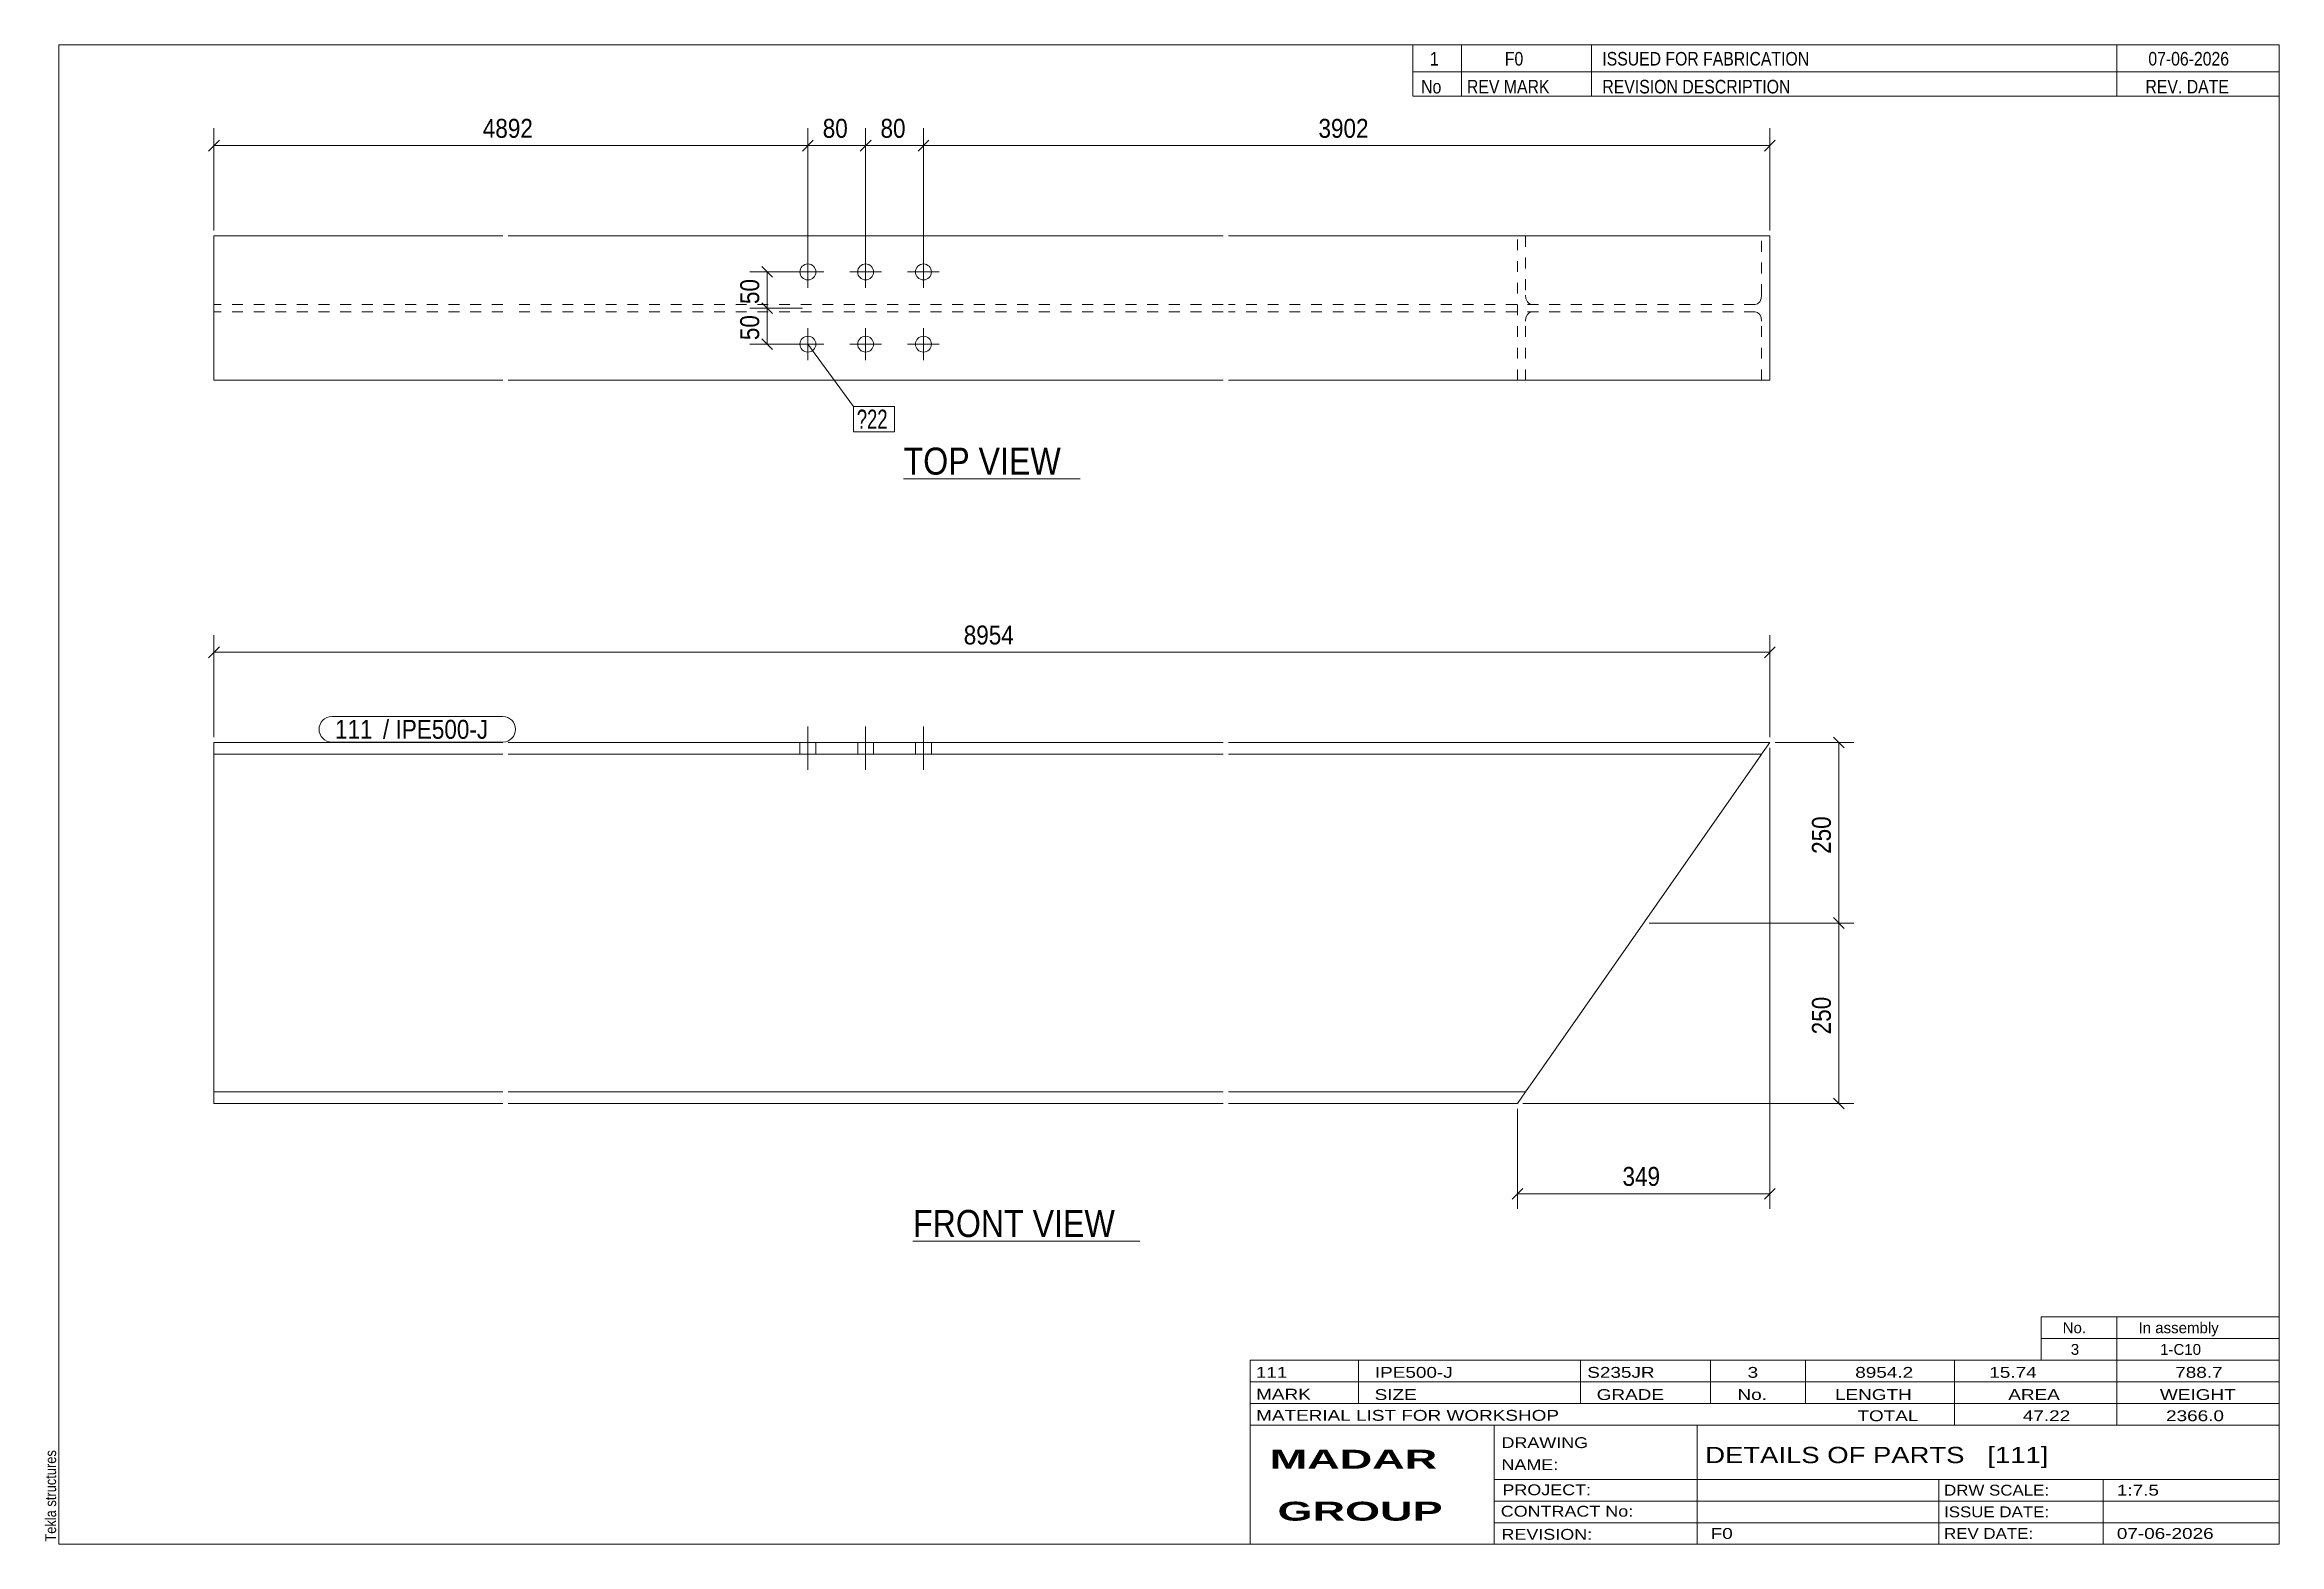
# Model space of a CAD drawing. Header units: millimetres. Extents: x 2 to 415, y 5 to 282.
import ezdxf

# ---------------------------------------------------------------- set-up
doc = ezdxf.new("R2010")
doc.units = ezdxf.units.MM
doc.linetypes.add('XKITLINE00', pattern=[0])
doc.linetypes.add('XKITLINE02', pattern=[4, 2, -2])
for name, color, linetype, lineweight in [('Bolt', 3, 'Continuous', 0), ('BoltMark', 7, 'Continuous', 0), ('Dimensions', 7, 'Continuous', 0), ('DrawingSheet', 5, 'Continuous', 0), ('OtherObjectType', 7, 'Continuous', 0), ('Part', 2, 'Continuous', 0), ('PartMark', 7, 'Continuous', 0)]:
    doc.layers.add(name, color=color, linetype=linetype, lineweight=lineweight)
doc.styles.add('ARIAL', font='ARIAL.TTF')
doc.styles.add('ARIAL_BOLD', font='ARIALBD.TTF')
doc.styles.add('ARIAL_NARROW', font='ARIALN.TTF')

# ---------------------------------------------------------------- blocks, each defined once
blk = doc.blocks.new('*A1')
at = {"layer": 'Bolt', "color": 3, "linetype": 'XKITLINE00', "lineweight": 0}
for p, q in [((141.85, 153.09), (141.85, 150.96)), ((141.85, 153.09), (141.85, 150.96)), ((143.32, 148.03), (143.32, 156.03)), ((143.32, 148.03), (143.32, 156.03)), ((144.78, 153.09), (144.78, 150.96)), ((144.78, 153.09), (144.78, 150.96)), ((152.52, 153.09), (152.52, 150.96)), ((152.52, 153.09), (152.52, 150.96)), ((153.98, 148.03), (153.98, 156.03)), ((153.98, 148.03), (153.98, 156.03)), ((155.45, 153.09), (155.45, 150.96)), ((155.45, 153.09), (155.45, 150.96)), ((163.18, 153.09), (163.18, 150.96)), ((163.18, 153.09), (163.18, 150.96)), ((164.65, 148.03), (164.65, 156.03)), ((164.65, 148.03), (164.65, 156.03)), ((166.12, 153.09), (166.12, 150.96)), ((166.12, 153.09), (166.12, 150.96))]:
    blk.add_line(p, q, dxfattribs=at)
blk = doc.blocks.new('*A2')
at = {"layer": 'Part', "color": 2, "linetype": 'XKITLINE00', "lineweight": 0}
for p, q in [((33.65, 86.43), (33.65, 153.09)), ((33.65, 153.09), (86.98, 153.09)), ((87.98, 153.09), (219.98, 153.09)), ((220.98, 153.09), (320.91, 153.09)), ((320.91, 153.09), (319.42, 150.96)), ((86.98, 150.96), (33.65, 150.96)), ((219.98, 150.96), (87.98, 150.96)), ((319.42, 150.96), (220.98, 150.96)), ((318.21, 149.23), (277.02, 90.29)), ((319.42, 150.96), (318.21, 149.23)), ((33.65, 88.56), (86.98, 88.56)), ((87.98, 88.56), (219.98, 88.56)), ((220.98, 88.56), (275.81, 88.56)), ((275.81, 88.56), (274.32, 86.43)), ((277.02, 90.29), (275.81, 88.56)), ((86.98, 86.43), (33.65, 86.43)), ((219.98, 86.43), (87.98, 86.43)), ((274.32, 86.43), (220.98, 86.43))]:
    blk.add_line(p, q, dxfattribs=at)
at = {"layer": 'Part', "color": 7, "linetype": 'XKITLINE02', "lineweight": 0}
for p, q in [((319.33, 150.83), (318.21, 149.23)), ((275.81, 88.56), (276.56, 89.63))]:
    blk.add_line(p, q, dxfattribs=at)
blk = doc.blocks.new('*A3')
at = {"layer": 'Bolt', "color": 3, "linetype": 'XKITLINE00', "lineweight": 0}
for p, q in [((140.38, 240.02), (146.25, 240.02)), ((143.32, 242.95), (143.32, 237.08)), ((151.05, 240.02), (156.92, 240.02)), ((153.98, 242.95), (153.98, 237.08)), ((161.72, 240.02), (167.58, 240.02)), ((164.65, 242.95), (164.65, 237.08)), ((143.32, 229.62), (143.32, 223.75)), ((153.98, 229.62), (153.98, 223.75)), ((164.65, 229.62), (164.65, 223.75)), ((140.38, 226.68), (146.25, 226.68)), ((151.05, 226.68), (156.92, 226.68)), ((161.72, 226.68), (167.58, 226.68))]:
    blk.add_line(p, q, dxfattribs=at)
for centre in [(143.32, 240.02), (153.98, 240.02), (164.65, 240.02), (143.32, 226.68), (153.98, 226.68), (164.65, 226.68)]:
    blk.add_circle(centre, 1.47, dxfattribs=at)
blk = doc.blocks.new('*A4')
at = {"layer": 'Part', "color": 2, "linetype": 'XKITLINE00', "lineweight": 0}
for p, q in [((86.98, 246.68), (33.65, 246.68)), ((33.65, 220.02), (33.65, 246.68)), ((219.98, 246.68), (87.98, 246.68)), ((320.91, 246.68), (220.98, 246.68)), ((320.91, 220.02), (320.91, 246.68)), ((33.65, 220.02), (86.98, 220.02)), ((87.98, 220.02), (219.98, 220.02)), ((220.98, 220.02), (320.91, 220.02))]:
    blk.add_line(p, q, dxfattribs=at)
at = {"layer": 'Part', "color": 7, "linetype": 'XKITLINE02', "lineweight": 0}
for p, q in [((274.32, 220.02), (274.32, 246.68)), ((275.81, 246.68), (275.81, 235.75)), ((319.42, 235.75), (319.42, 246.68)), ((275.81, 235.75), (275.9, 235.09)), ((319.33, 235.09), (319.42, 235.75)), ((86.98, 234.02), (33.65, 234.02)), ((86.98, 232.68), (33.65, 232.68)), ((219.98, 234.02), (87.98, 234.02)), ((219.98, 232.68), (87.98, 232.68)), ((318.21, 234.02), (220.98, 234.02)), ((318.21, 232.68), (220.98, 232.68)), ((275.9, 231.61), (275.81, 230.95)), ((275.9, 235.09), (276.16, 234.52)), ((276.16, 232.18), (275.9, 231.61)), ((276.16, 234.52), (276.56, 234.15)), ((276.56, 232.55), (276.16, 232.18)), ((276.56, 234.15), (277.02, 234.02)), ((277.02, 232.68), (276.56, 232.55)), ((318.21, 234.02), (318.68, 234.15)), ((318.68, 232.55), (318.21, 232.68)), ((318.68, 234.15), (319.07, 234.52)), ((319.07, 232.18), (318.68, 232.55)), ((319.07, 234.52), (319.33, 235.09)), ((319.33, 231.61), (319.07, 232.18)), ((319.42, 230.95), (319.33, 231.61)), ((275.81, 220.02), (275.81, 230.95)), ((319.42, 220.02), (319.42, 230.95))]:
    blk.add_line(p, q, dxfattribs=at)
blk = doc.blocks.new('*A5')
at = {"layer": 'DrawingSheet', "color": 5, "linetype": 'XKITLINE00', "lineweight": 0}
for p, q in [((415, 282), (5, 282)), ((5, 282), (5, 5)), ((415, 5), (415, 282)), ((5, 5), (415, 5))]:
    blk.add_line(p, q, dxfattribs=at)
at = {"layer": 'DrawingSheet', "color": 5, "style": 'ARIAL', "width": 0.85}
blk.add_text('Tekla structures', height=2, rotation=90, dxfattribs=at).set_placement((4.5, 5.5))
blk = doc.blocks.new('*A6')
at = {"layer": 'OtherObjectType', "color": 7, "linetype": 'XKITLINE00', "lineweight": 0}
for p, q in [((371, 47), (415, 47)), ((371, 43), (371, 47)), ((385, 43), (385, 47)), ((415, 43), (415, 47)), ((371, 43), (415, 43)), ((371, 39), (371, 43)), ((385, 39), (385, 43)), ((415, 39), (415, 43)), ((371, 39), (415, 39))]:
    blk.add_line(p, q, dxfattribs=at)
at = {"layer": 'OtherObjectType', "color": 7, "style": 'ARIAL_NARROW', "width": 1.211571}
for s, p in [('No.', (375, 44)), ('In assembly', (389, 44)), ('3', (376.5, 40)), ('1-C10', (392.99, 40))]:
    blk.add_text(s, height=2, dxfattribs=at).set_placement(p)
blk = doc.blocks.new('*A7')
at = {"layer": 'OtherObjectType', "color": 7, "linetype": 'XKITLINE00', "lineweight": 0}
for p, q in [((255, 282), (415, 282)), ((415, 282), (255, 282)), ((255, 282), (255, 277)), ((264, 282), (264, 277)), ((288, 282), (288, 277)), ((385, 282), (385, 277)), ((415, 282), (415, 277)), ((255, 277), (415, 277)), ((255, 277), (255, 272.5)), ((255, 277), (415, 277)), ((264, 277), (264, 272.5)), ((288, 277), (288, 272.5)), ((385, 277), (385, 272.5)), ((415, 277), (415, 272.5)), ((415, 272.5), (255, 272.5))]:
    blk.add_line(p, q, dxfattribs=at)
at = {"layer": 'OtherObjectType', "color": 7, "style": 'ARIAL_NARROW'}
for s, width, p in [('1', 1.017001, (258.16, 278.15)), ('F0', 1.017001, (272, 278.15)), ('ISSUED FOR FABRICATION', 1.017001, (290, 278.15)), ('07-06-2026', 1.017001, (390.82, 278.15)), ('No', 1.02, (256.54, 273)), ('REV MARK', 1.02, (265, 273)), ('REVISION DESCRIPTION', 1.02, (290, 273)), ('REV. DATE', 1.02, (390.28, 273))]:
    blk.add_text(s, height=2.5, dxfattribs=dict(at, width=width)).set_placement(p)
blk = doc.blocks.new('*A8')
at = {"layer": 'OtherObjectType', "color": 7, "linetype": 'XKITLINE00', "lineweight": 0}
for p, q in [((225, 39), (415, 39)), ((225, 39), (225, 35)), ((225, 39), (415, 39)), ((245, 35), (245, 39)), ((286, 35), (286, 39)), ((310, 35), (310, 39)), ((327.5, 35), (327.5, 39)), ((355, 35), (355, 39)), ((385, 35), (385, 39)), ((415, 35), (415, 39)), ((225, 35), (415, 35)), ((225, 35), (225, 5)), ((225, 35), (415, 35)), ((245, 31), (245, 35)), ((286, 31), (286, 35)), ((310, 31), (310, 35)), ((327.5, 31), (327.5, 35)), ((355, 31), (355, 35)), ((385, 31), (385, 35)), ((415, 31), (415, 35)), ((225, 31), (415, 31)), ((355, 27), (355, 31)), ((385, 27), (385, 31)), ((415, 27), (415, 31)), ((225, 27), (415, 27)), ((270, 21), (270, 27)), ((307.5, 17), (307.5, 27)), ((415, 21), (415, 27)), ((270, 21), (270, 5)), ((415, 17), (415, 21)), ((270, 17), (415, 17)), ((307.5, 5), (307.5, 17)), ((352.16, 13), (352.16, 17)), ((382.5, 5), (382.5, 17)), ((415, 13), (415, 17)), ((270, 13), (415, 13)), ((352.16, 5), (352.16, 13)), ((415, 9), (415, 13)), ((270, 9), (415, 9)), ((415, 5), (415, 9)), ((225, 5), (415, 5)), ((262.5, 5), (415, 5))]:
    blk.add_line(p, q, dxfattribs=at)
at = {"layer": 'OtherObjectType', "color": 7, "style": 'ARIAL_NARROW'}
for s, height, width, p in [('111', 2, 1.525501, (226.01, 35.76)), ('IPE500-J', 2, 1.525501, (248, 35.76)), ('S235JR', 2, 1.525501, (287.22, 35.76)), ('3', 2, 1.525501, (316.82, 35.76)), ('8954.2', 2, 1.525501, (336.7, 35.76)), ('15.74', 2, 1.525501, (361.45, 35.76)), ('788.7', 2, 1.525501, (395.78, 35.76)), ('MARK', 2, 1.525501, (226.08, 31.73)), ('SIZE', 2, 1.525501, (247.96, 31.66)), ('GRADE', 2, 1.525501, (288.96, 31.66)), ('No.', 2, 1.525501, (314.96, 31.66)), ('LENGTH', 2, 1.525501, (332.96, 31.66)), ('AREA', 2, 1.525501, (364.96, 31.66)), ('WEIGHT', 2, 1.525501, (392.96, 31.66)), ('MATERIAL LIST FOR WORKSHOP', 2, 1.525501, (226.08, 27.82)), ('TOTAL', 2, 1.525501, (337.1, 27.75)), ('47.22', 2, 1.525501, (367.64, 27.75)), ('2366.0', 2, 1.525501, (394.09, 27.75)), ('DRAWING', 2, 1.445, (271.38, 22.78)), ('NAME:', 2, 1.445, (271.38, 18.72)), ('DETAILS OF PARTS   [111]', 3, 1.474651, (309, 20)), ('PROJECT:', 2, 1.445, (271.55, 14.07)), ('DRW SCALE:', 2, 1.36, (353.1, 14)), ('1:7.5', 2, 1.525501, (385, 14)), ('CONTRACT No:', 2, 1.445, (271.25, 10.11)), ('ISSUE DATE:', 2, 1.36, (353.1, 10)), ('REVISION:', 2, 1.445, (271.38, 5.84)), ('F0', 2, 1.525501, (310, 6)), ('REV DATE:', 2, 1.36, (353.1, 6)), ('07-06-2026', 2, 1.525501, (385, 6))]:
    blk.add_text(s, height=height, dxfattribs=dict(at, width=width)).set_placement(p)
at = {"layer": 'OtherObjectType', "color": 1, "style": 'ARIAL_BOLD', "width": 1.7}
for s, p in [('MADAR ', (228.58, 18.97)), ('GROUP', (230.03, 9.37))]:
    blk.add_text(s, height=3.5, dxfattribs=at).set_placement(p)
blk = doc.blocks.new('*A9')
at = {"layer": 'Dimensions', "color": 7, "linetype": 'XKITLINE00', "lineweight": 0}
for p, q in [((298.62, 119.76), (336.45, 119.76)), ((332.66, 120.75), (334.64, 118.77)), ((333.65, 86.43), (333.65, 119.76)), ((332.66, 87.42), (334.64, 85.44)), ((275.32, 86.43), (336.45, 86.43))]:
    blk.add_line(p, q, dxfattribs=at)
at = {"layer": 'Dimensions', "color": 3}
for p in [(333.65, 119.76), (333.65, 86.43)]:
    blk.add_point(p, dxfattribs=at)
at = {"layer": 'Dimensions', "color": 3, "style": 'ARIAL', "width": 0.85}
blk.add_text('250', height=3.5, rotation=90.0002, dxfattribs=at).set_placement((332.2, 99.2))
blk = doc.blocks.new('*A10')
at = {"layer": 'Dimensions', "color": 7, "linetype": 'XKITLINE00', "lineweight": 0}
for p, q in [((321.91, 153.09), (336.45, 153.09)), ((332.66, 154.08), (334.64, 152.1)), ((333.65, 119.76), (333.65, 153.09)), ((298.62, 119.76), (336.45, 119.76)), ((332.66, 120.75), (334.64, 118.77))]:
    blk.add_line(p, q, dxfattribs=at)
at = {"layer": 'Dimensions', "color": 3}
for p in [(333.65, 153.09), (333.65, 119.76)]:
    blk.add_point(p, dxfattribs=at)
at = {"layer": 'Dimensions', "color": 3, "style": 'ARIAL', "width": 0.85}
blk.add_text('250', height=3.5, rotation=90.0002, dxfattribs=at).set_placement((332.2, 132.53))
blk = doc.blocks.new('*A11')
at = {"layer": 'Dimensions', "color": 7, "linetype": 'XKITLINE00', "lineweight": 0}
for p, q in [((34.64, 170.75), (32.66, 168.77)), ((33.65, 154.09), (33.65, 172.96)), ((33.65, 169.76), (320.91, 169.76)), ((321.9, 170.75), (319.92, 168.77)), ((320.91, 154.09), (320.91, 172.96))]:
    blk.add_line(p, q, dxfattribs=at)
at = {"layer": 'Dimensions', "color": 3}
for p in [(33.65, 169.76), (320.91, 169.76)]:
    blk.add_point(p, dxfattribs=at)
at = {"layer": 'Dimensions', "color": 3, "style": 'ARIAL', "width": 0.85}
blk.add_text('8954', height=3.5, dxfattribs=at).set_placement((172.09, 171.21))
blk = doc.blocks.new('*A12')
at = {"layer": 'Dimensions', "color": 7, "linetype": 'XKITLINE00', "lineweight": 0}
for p, q in [((320.91, 152.09), (320.91, 66.96)), ((274.32, 85.43), (274.32, 66.96)), ((275.31, 70.75), (273.33, 68.77)), ((321.9, 70.75), (319.92, 68.77)), ((274.32, 69.76), (320.91, 69.76))]:
    blk.add_line(p, q, dxfattribs=at)
at = {"layer": 'Dimensions', "color": 3}
for p in [(274.32, 69.76), (320.91, 69.76)]:
    blk.add_point(p, dxfattribs=at)
at = {"layer": 'Dimensions', "color": 3, "style": 'ARIAL', "width": 0.85}
blk.add_text('349', height=3.5, dxfattribs=at).set_placement((293.72, 71.21))
blk = doc.blocks.new('*A13')
at = {"layer": 'PartMark', "color": 7, "linetype": 'XKITLINE00', "lineweight": 0}
for p, q in [((55.4, 157.89), (86.99, 157.89)), ((55.4, 153.19), (86.99, 153.19))]:
    blk.add_line(p, q, dxfattribs=at)
for centre, start, end in [((55.4, 155.54), 90, 270), ((86.99, 155.54), 270, 90)]:
    blk.add_arc(centre, 2.35, start, end, dxfattribs=at)
at = {"layer": 'PartMark', "color": 1, "style": 'ARIAL', "width": 0.85}
blk.add_text('111', height=3.5, dxfattribs=at).set_placement((56, 153.79))
at = {"layer": 'PartMark', "color": 3, "style": 'ARIAL', "width": 0.85}
for s, p in [('/', (64.84, 153.79)), ('IPE500-J', (67.18, 153.79))]:
    blk.add_text(s, height=3.5, dxfattribs=at).set_placement(p)
blk = doc.blocks.new('*A14')
at = {"layer": 'OtherObjectType', "color": 7, "linetype": 'XKITLINE00', "lineweight": 0}
blk.add_line((162.72, 61.01), (204.58, 61.01), dxfattribs=at)
at = {"layer": 'OtherObjectType', "color": 3, "style": 'ARIAL', "width": 0.85}
blk.add_text('FRONT VIEW', height=5, dxfattribs=at).set_placement((162.72, 61.76))
blk = doc.blocks.new('*A15')
at = {"layer": 'Dimensions', "color": 7, "linetype": 'XKITLINE00', "lineweight": 0}
for p, q in [((142.32, 233.35), (132.57, 233.35)), ((134.78, 234.34), (136.76, 232.36)), ((135.77, 226.68), (135.77, 233.35)), ((134.78, 227.67), (136.76, 225.69)), ((142.32, 226.68), (132.57, 226.68))]:
    blk.add_line(p, q, dxfattribs=at)
at = {"layer": 'Dimensions', "color": 3}
for p in [(135.77, 233.35), (135.77, 226.68)]:
    blk.add_point(p, dxfattribs=at)
at = {"layer": 'Dimensions', "color": 3, "style": 'ARIAL', "width": 0.85}
blk.add_text('50', height=3.5, rotation=90.0002, dxfattribs=at).set_placement((134.32, 227.42))
blk = doc.blocks.new('*A16')
at = {"layer": 'Dimensions', "color": 7, "linetype": 'XKITLINE00', "lineweight": 0}
for p, q in [((142.32, 240.02), (132.57, 240.02)), ((134.78, 241.01), (136.76, 239.03)), ((135.77, 233.35), (135.77, 240.02)), ((142.32, 233.35), (132.57, 233.35)), ((134.78, 234.34), (136.76, 232.36))]:
    blk.add_line(p, q, dxfattribs=at)
at = {"layer": 'Dimensions', "color": 3}
for p in [(135.77, 240.02), (135.77, 233.35)]:
    blk.add_point(p, dxfattribs=at)
at = {"layer": 'Dimensions', "color": 3, "style": 'ARIAL', "width": 0.85}
blk.add_text('50', height=3.5, rotation=90.0002, dxfattribs=at).set_placement((134.32, 234.09))
blk = doc.blocks.new('*A17')
at = {"layer": 'Dimensions', "color": 7, "linetype": 'XKITLINE00', "lineweight": 0}
for p, q in [((34.64, 264.34), (32.66, 262.36)), ((33.65, 247.68), (33.65, 266.55)), ((144.31, 264.34), (142.33, 262.36)), ((143.32, 241.02), (143.32, 266.55)), ((33.65, 263.35), (143.32, 263.35))]:
    blk.add_line(p, q, dxfattribs=at)
at = {"layer": 'Dimensions', "color": 3}
for p in [(33.65, 263.35), (143.32, 263.35)]:
    blk.add_point(p, dxfattribs=at)
at = {"layer": 'Dimensions', "color": 3, "style": 'ARIAL', "width": 0.85}
blk.add_text('4892', height=3.5, dxfattribs=at).set_placement((83.29, 264.8))
blk = doc.blocks.new('*A18')
at = {"layer": 'Dimensions', "color": 7, "linetype": 'XKITLINE00', "lineweight": 0}
for p, q in [((144.31, 264.34), (142.33, 262.36)), ((143.32, 241.02), (143.32, 266.55)), ((154.97, 264.34), (152.99, 262.36)), ((153.98, 241.02), (153.98, 266.55)), ((143.32, 263.35), (153.98, 263.35))]:
    blk.add_line(p, q, dxfattribs=at)
at = {"layer": 'Dimensions', "color": 3}
for p in [(143.32, 263.35), (153.98, 263.35)]:
    blk.add_point(p, dxfattribs=at)
at = {"layer": 'Dimensions', "color": 3, "style": 'ARIAL', "width": 0.85}
blk.add_text('80', height=3.5, dxfattribs=at).set_placement((146.05, 264.8))
blk = doc.blocks.new('*A19')
at = {"layer": 'Dimensions', "color": 7, "linetype": 'XKITLINE00', "lineweight": 0}
for p, q in [((154.97, 264.34), (152.99, 262.36)), ((153.98, 241.02), (153.98, 266.55)), ((165.64, 264.34), (163.66, 262.36)), ((164.65, 241.02), (164.65, 266.55)), ((153.98, 263.35), (164.65, 263.35))]:
    blk.add_line(p, q, dxfattribs=at)
at = {"layer": 'Dimensions', "color": 3}
for p in [(153.98, 263.35), (164.65, 263.35)]:
    blk.add_point(p, dxfattribs=at)
at = {"layer": 'Dimensions', "color": 3, "style": 'ARIAL', "width": 0.85}
blk.add_text('80', height=3.5, dxfattribs=at).set_placement((156.72, 264.8))
blk = doc.blocks.new('*A20')
at = {"layer": 'Dimensions', "color": 7, "linetype": 'XKITLINE00', "lineweight": 0}
for p, q in [((165.64, 264.34), (163.66, 262.36)), ((164.65, 241.02), (164.65, 266.55)), ((321.9, 264.34), (319.92, 262.36)), ((320.91, 247.68), (320.91, 266.55)), ((164.65, 263.35), (320.91, 263.35))]:
    blk.add_line(p, q, dxfattribs=at)
at = {"layer": 'Dimensions', "color": 3}
for p in [(164.65, 263.35), (320.91, 263.35)]:
    blk.add_point(p, dxfattribs=at)
at = {"layer": 'Dimensions', "color": 3, "style": 'ARIAL', "width": 0.85}
blk.add_text('3902', height=3.5, dxfattribs=at).set_placement((237.59, 264.8))
blk = doc.blocks.new('*A21')
at = {"layer": 'BoltMark', "color": 7, "linetype": 'XKITLINE00', "lineweight": 0}
for p, q in [((143.32, 226.68), (151.74, 215.18)), ((151.74, 215.18), (159.33, 215.18)), ((151.74, 210.48), (151.74, 215.18)), ((159.33, 210.48), (159.33, 215.18)), ((151.74, 210.48), (159.33, 210.48))]:
    blk.add_line(p, q, dxfattribs=at)
at = {"layer": 'BoltMark', "color": 3, "style": 'ARIAL_NARROW', "width": 0.85}
blk.add_text('?22', height=3.5, dxfattribs=at).set_placement((152.34, 211.08))
blk = doc.blocks.new('*A22')
at = {"layer": 'OtherObjectType', "color": 7, "linetype": 'XKITLINE00', "lineweight": 0}
blk.add_line((160.98, 201.83), (193.58, 201.83), dxfattribs=at)
at = {"layer": 'OtherObjectType', "color": 3, "style": 'ARIAL', "width": 0.85}
blk.add_text('TOP VIEW', height=5, dxfattribs=at).set_placement((160.98, 202.58))

msp = doc.modelspace()

# ---------------------------------------------------------------- block references
at = {"lineweight": 0}
for name in ['*A5', '*A7', '*A17', '*A18', '*A19', '*A20', '*A4', '*A16', '*A3', '*A15', '*A21', '*A22', '*A11', '*A13', '*A2', '*A1', '*A10', '*A12', '*A9', '*A14', '*A6', '*A8']:
    msp.add_blockref(name, (0, 0), dxfattribs=at)

doc.saveas('drawing.dxf')
